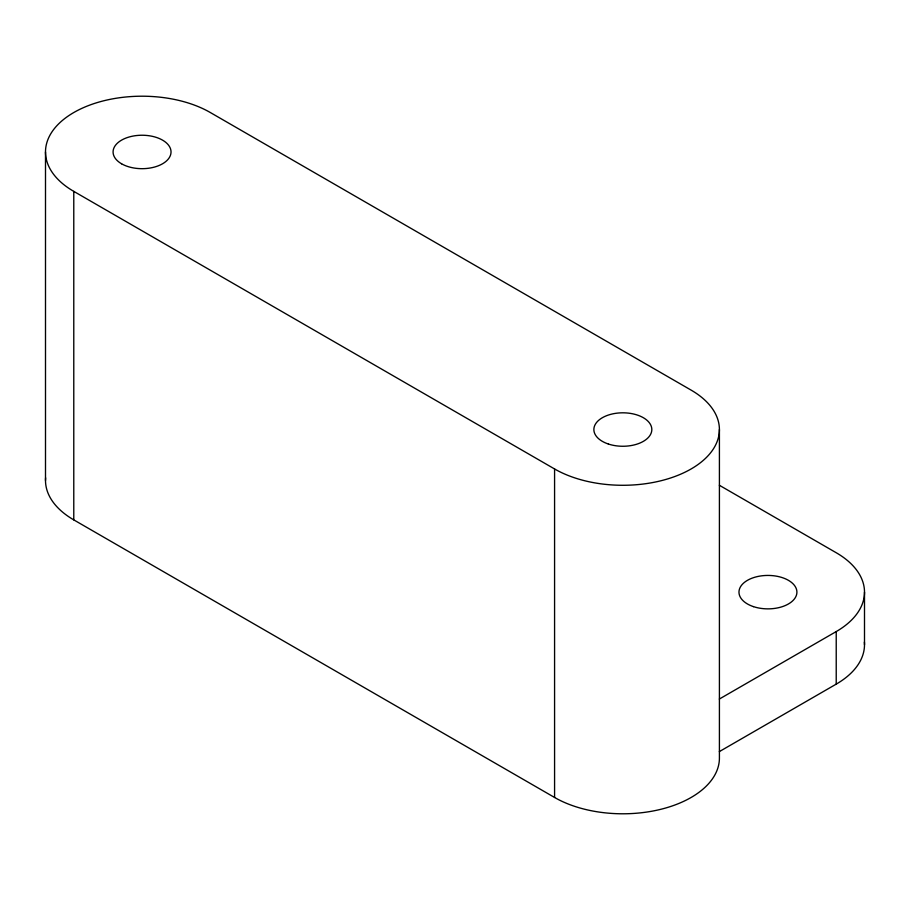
<?xml version="1.0" encoding="UTF-8"?>
<svg xmlns="http://www.w3.org/2000/svg" width="910" height="910" viewBox="0 0 910 910"><rect width="100%" height="100%" fill="white"/><g stroke="black" fill="none" stroke-linecap="round" stroke-linejoin="round"><path stroke-width="1.36" d="M719.332 699.051L836.222 631.574A96.562 55.749 0 0 0 836.222 552.734L719.344 485.257M719.332 751.614L836.222 684.127A96.562 55.749 0 0 0 864.386 642.073M73.778 191.373L554.577 468.957A96.562 55.749 0 0 0 691.122 468.957A96.562 55.749 0 0 0 691.122 390.117L210.335 112.533A96.562 55.749 0 0 0 73.778 112.533A96.562 55.749 0 0 0 73.778 191.373L73.778 519.883L554.577 797.467A96.562 55.749 0 0 0 659.807 809.547A96.562 55.749 0 0 0 719.412 758.041L719.412 429.543M864.5 592.148L864.5 644.712M836.222 631.574L836.222 684.127M554.577 468.957L554.577 797.467M45.5 151.959L45.5 480.457M73.778 519.883A96.562 55.749 0 0 1 45.614 477.83M121.576 163.789A28.972 16.721 0 0 0 170.045 156.281A28.972 16.721 0 0 0 134.566 135.806A28.972 16.721 0 0 0 121.576 163.789M608.369 444.023A28.972 16.721 0 0 0 651.822 429.543A28.972 16.721 0 0 0 608.369 415.051A28.972 16.721 0 0 0 608.369 444.023M753.457 606.629A28.972 16.721 0 0 0 796.91 592.148A28.972 16.721 0 0 0 753.457 577.668A28.972 16.721 0 0 0 753.457 606.629"/></g></svg>
